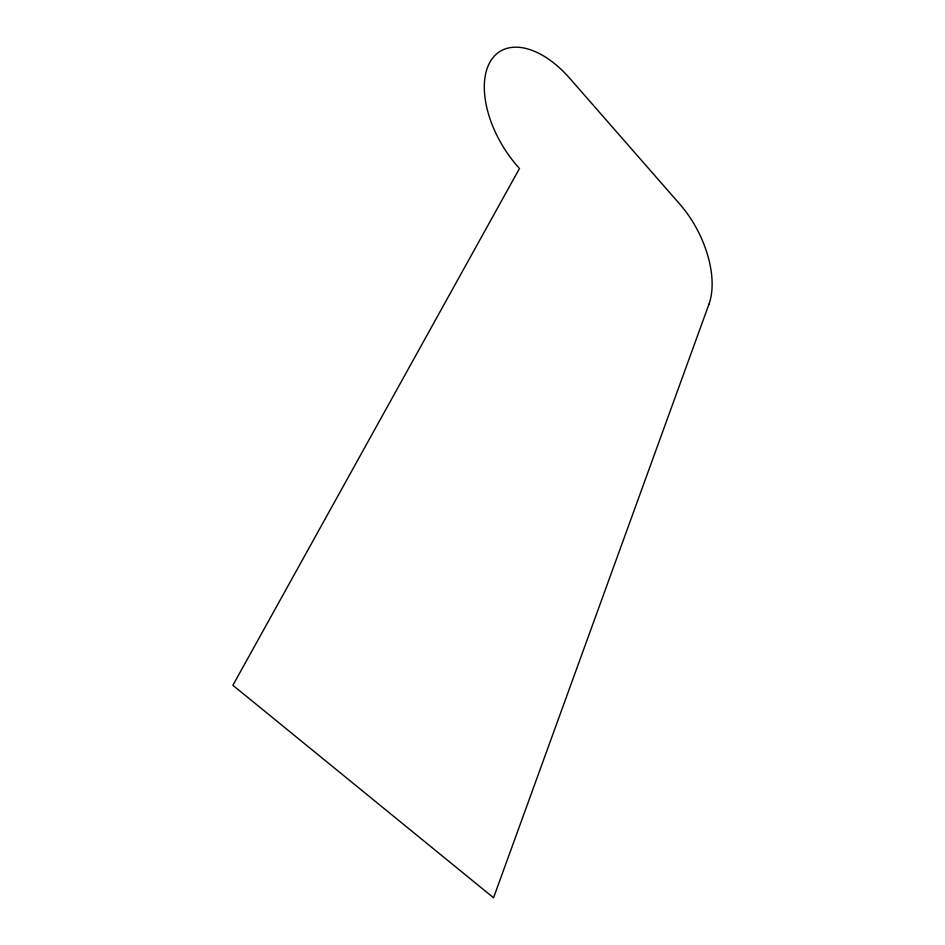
<?xml version="1.0" encoding="UTF-8"?>
<svg xmlns="http://www.w3.org/2000/svg" width="945" height="945" viewBox="0 0 945 945"><rect width="100%" height="100%" fill="white"/><g stroke="black" fill="none" stroke-linecap="round" stroke-linejoin="round"><path stroke-width="1.42" d="M708.951 304.231L493.55 897.75L232.895 685.29L519.49 168.482A83.018 47.238 58.5 0 1 489.876 62.299A83.018 47.238 58.5 0 1 569.587 78.14L679.904 204.274A78.73 43.694 62.8 0 1 708.951 304.231"/></g></svg>
